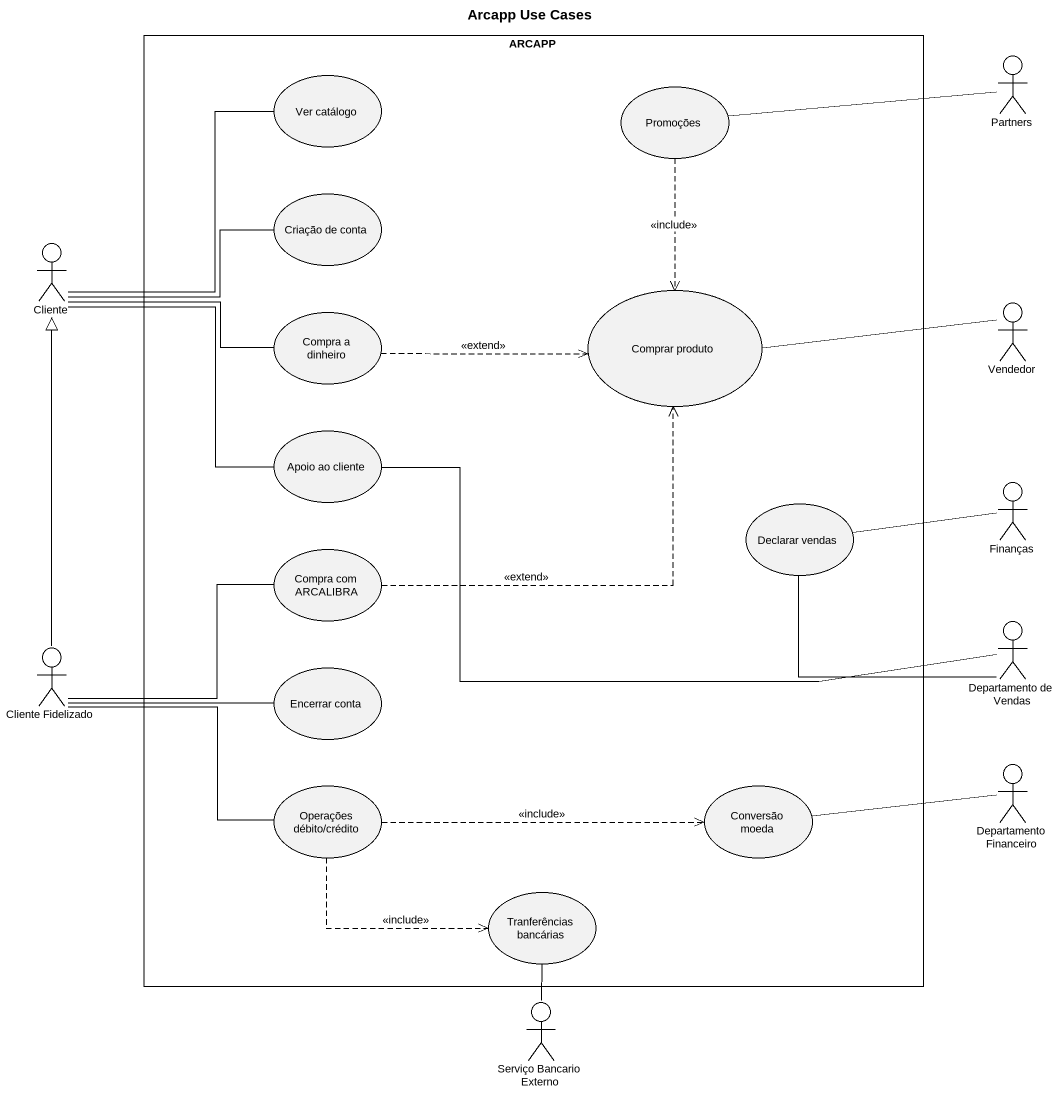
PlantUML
@startuml
title Arcapp Use Cases
rectangle ARCAPP {
  usecase "Ver catálogo" as Ver_catálogo
  usecase Promoções
  usecase "Criação de conta" as Criação_de_conta
  usecase "Comprar produto" as Comprar_produto
  usecase "Compra a dinheiro" as Compra_a_dinheiro
  usecase "Apoio ao cliente" as Apoio_ao_cliente
  usecase "Declarar vendas" as Declarar_vendas
  usecase "Compra com ARCALIBRA" as Compra_com_ARCALIBRA
  usecase "Encerrar conta" as Encerrar_conta
  usecase "Operações débito/crédito" as Operações_débito_crédito
  usecase "Conversão moeda" as Conversão_moeda
  usecase "Tranferências bancárias" as Tranferências_bancárias
}
actor Partners
actor Cliente
actor Vendedor
actor Finanças
actor "Departamento de Vendas" as Departamento_de_Vendas
actor "Cliente Fidelizado" as Cliente_Fidelizado
actor "Departamento Financeiro" as Departamento_Financeiro
actor "Serviço Bancario Externo" as Serviço_Bancario_Externo
Partners -left- Promoções
Promoções ..> Comprar_produto : <<include>>
Cliente -up- Ver_catálogo
Cliente -right- Criação_de_conta
Cliente -right- Compra_a_dinheiro
Cliente -- Apoio_ao_cliente
Comprar_produto -right- Vendedor
Compra_a_dinheiro .right.> Comprar_produto : <<extend>>
Declarar_vendas -right- Finanças
Declarar_vendas -right- Departamento_de_Vendas
Compra_com_ARCALIBRA .up.> Comprar_produto : <<extend>>
Departamento_de_Vendas -left- Apoio_ao_cliente
Cliente_Fidelizado -up-|> Cliente
Cliente_Fidelizado -right- Compra_com_ARCALIBRA
Cliente_Fidelizado -right- Encerrar_conta
Cliente_Fidelizado -right- Operações_débito_crédito
Operações_débito_crédito .right.> Conversão_moeda : <<include>>
Operações_débito_crédito .right.> Tranferências_bancárias : <<include>>
Conversão_moeda -right- Departamento_Financeiro
Tranferências_bancárias -- Serviço_Bancario_Externo
@enduml
